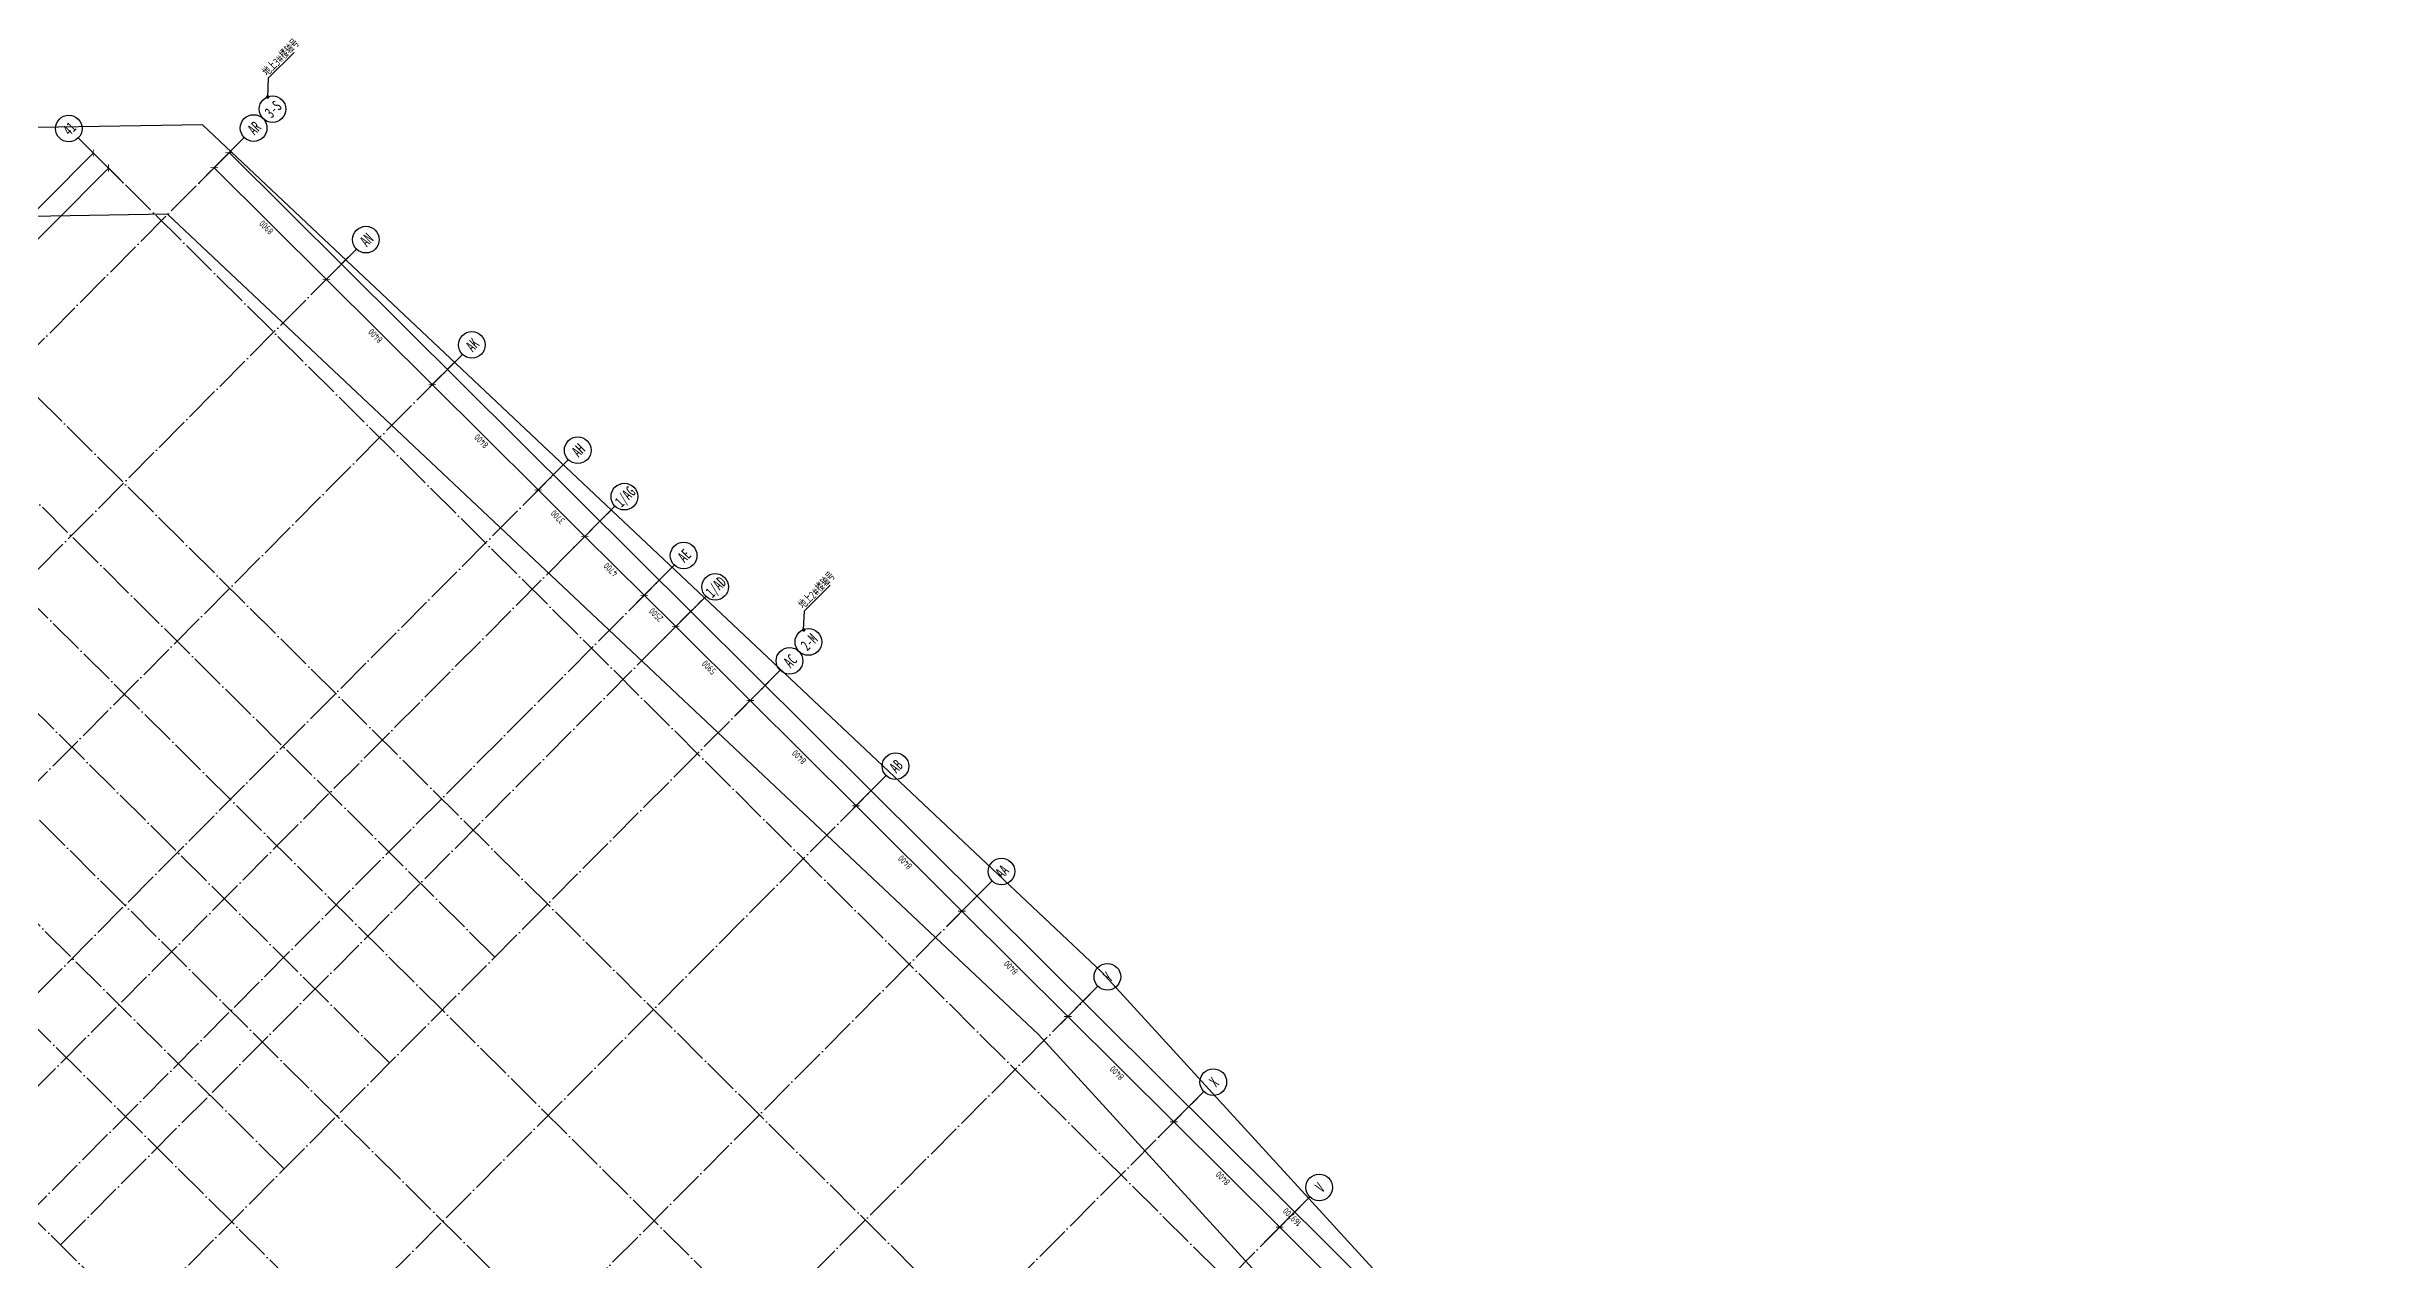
# Model space of a CAD drawing. Extents: x 517634312 to 520012312, y 3499191844 to 3500891844.
# Drawn here: x 518837176 to 518968283, y 3499982216 to 3500050431 of the extents above; entities that cross this region are included whole.
import ezdxf
from ezdxf.enums import TextEntityAlignment as Align

# ---------------------------------------------------------------- set-up
doc = ezdxf.new("R2010")
doc.units = 0
doc.header["$LTSCALE"] = 1000
doc.header["$MEASUREMENT"] = 0
doc.header["$PDMODE"] = 1
doc.linetypes.add('CENTER', pattern=[2, 1.25, -0.25, 0.25, -0.25])
doc.linetypes.add('DOTE', pattern=[2.42, 2, -0.2, 0.02, -0.2])
doc.layers.get('0').update_dxf_attribs({"linetype": 'CONTINUOUS'})
doc.layers.get('DEFPOINTS').update_dxf_attribs({"color": 8, "linetype": 'CONTINUOUS'})
for name, color, linetype in [('AD-AXIS-CRCL', 3, 'CONTINUOUS'), ('AD-AXIS-DIMS', 3, 'CONTINUOUS'), ('AD-AXIS-NUMB', 255, 'CONTINUOUS'), ('AD-INDX', 43, 'CONTINUOUS'), ('XD-AXIS-AXIS', 1, 'CENTER')]:
    doc.layers.add(name, color=color, linetype=linetype)
doc.styles.add('TH-STYLE1', font='', dxfattribs={"width": 0.7})
doc.styles.add('TH-STYLE3', font='tssdeng', dxfattribs={"width": 0.7, "bigfont": 'tssdchn'})
doc.styles.get('TH-STYLE1').set_extended_font_data('STFangsong')
doc.dimstyles.new('TH-DIM100-FINAL', dxfattribs={"dimscale": 100, "dimtxt": 3, "dimasz": 2, "dimexe": 1, "dimexo": 1, "dimgap": 1, "dimtad": 1, "dimdec": 0, "dimdsep": 46, "dimtxsty": 'TH-STYLE3', "dimblk1": 'ARCHTICK', "dimblk2": 'ARCHTICK', "dimsah": 1, "dimcen": -1, "dimdle": 1, "dimclrd": 256, "dimclre": 256, "dimclrt": 256, "dimadec": 0, "dimazin": 0, "dimtfac": 1, "dimtdec": 0, "dimtix": 1, "dimtmove": 2, "dimatfit": 0, "dimldrblk": 'DOT', "dimfxl": 0, "dimtolj": 1, "dimtzin": 0, "dimlwd": -1, "dimlwe": -1, "dimarcsym": 0})
doc.dimstyles.new('TH-DIM150', dxfattribs={"dimscale": 150, "dimtxt": 2.5, "dimasz": 2, "dimexe": 1, "dimexo": 1, "dimgap": 0.8, "dimtad": 1, "dimdec": 0, "dimdsep": 46, "dimtxsty": 'TH-STYLE3', "dimblk1": 'ARCHTICK', "dimblk2": 'ARCHTICK', "dimsah": 1, "dimcen": -1, "dimclrd": 256, "dimclre": 256, "dimclrt": 256, "dimazin": 0, "dimtfac": 1, "dimtdec": 0, "dimtix": 1, "dimtmove": 2, "dimatfit": 0, "dimldrblk": 'ARCHTICK', "dimfxl": 0, "dimtolj": 1, "dimtzin": 0, "dimlwd": -1, "dimlwe": -1, "dimarcsym": 0})

# ---------------------------------------------------------------- blocks, each defined once
blk = doc.blocks.new('sggfdagfdagdaf')
at = {"layer": 'XD-AXIS-AXIS', "linetype": 'DOTE'}
for p, q in [((-1310852, -534624), (-1310852, -352224)), ((-1303152, -534624), (-1303152, -352224)), ((-1298952, -401324), (-1298952, -352224)), ((-1294752, -534624), (-1294752, -352224)), ((-1290552, -401324), (-1290552, -352224)), ((-1286352, -534624), (-1286352, -352224)), ((-1282152, -401324), (-1282152, -352224)), ((-1277952, -534624), (-1277952, -352224)), ((-1266002, -534624), (-1266002, -352224)), ((-1449152, -358824), (-1259402, -358824)), ((-1350152, -367724), (-1259402, -367724)), ((-1350152, -376124), (-1259402, -376124)), ((-1350152, -384524), (-1259402, -384524)), ((-1310852, -388224), (-1259402, -388224)), ((-1350152, -392924), (-1259402, -392924)), ((-1310852, -395424), (-1259402, -395424)), ((-1350152, -401324), (-1259402, -401324)), ((-1350152, -409724), (-1259402, -409724)), ((-1350152, -418124), (-1259402, -418124)), ((-1350152, -426524), (-1259402, -426524)), ((-1449152, -434924), (-1259402, -434924)), ((-1345652, -443324), (-1259402, -443324))]:
    blk.add_line(p, q, dxfattribs=at)
blk = doc.blocks.new('_ArchTick')
at = {"color": 0, "linetype": 'ByBlock', "const_width": 0.15}
blk.add_lwpolyline([(-0.5, -0.5), (0.5, 0.5)], dxfattribs=at)
blk = doc.blocks.new('*D562')
at = {"layer": 'AD-AXIS-DIMS', "transparency": 16777216}
for p, q in [((518906086, 3499983606), (518906615, 3499984137)), ((518912465, 3499978108), (518906509, 3499984031)), ((518912042, 3499977682), (518912571, 3499978214))]:
    blk.add_line(p, q, dxfattribs=at)
at = {"layer": 'DEFPOINTS', "color": 0, "transparency": 16777216}
for p in [(518905663, 3499983180), (518906509, 3499984031), (518911619, 3499977257)]:
    blk.add_point(p, dxfattribs=at)
at = {"layer": 'AD-AXIS-DIMS', "transparency": 16777216, "xscale": 300, "yscale": 300, "zscale": 300}
for p, rotation in [((518906509, 3499984031), 135.1572922593425), ((518912465, 3499978108), 315.1572922593425)]:
    blk.add_blockref('_ArchTick', p, dxfattribs=dict(at, rotation=rotation))
at = {"layer": 'AD-AXIS-DIMS', "transparency": 16777216, "insert": (518909270, 3499980851), "char_height": 375, "attachment_point": 5, "rotation": 135.15729, "style": 'TH-STYLE3'}
blk.add_mtext('\\A1;8400', dxfattribs=at)
blk = doc.blocks.new('*D563')
at = {"layer": 'AD-AXIS-DIMS', "transparency": 16777216}
for p, q in [((518900130, 3499989529), (518900659, 3499990061)), ((518906509, 3499984031), (518900553, 3499989954)), ((518906086, 3499983606), (518906615, 3499984137))]:
    blk.add_line(p, q, dxfattribs=at)
at = {"layer": 'DEFPOINTS', "color": 0, "transparency": 16777216}
for p in [(518900553, 3499989954), (518899707, 3499989103), (518905663, 3499983180)]:
    blk.add_point(p, dxfattribs=at)
at = {"layer": 'AD-AXIS-DIMS', "transparency": 16777216, "xscale": 300, "yscale": 300, "zscale": 300}
for p, rotation in [((518900553, 3499989954), 135.1572922593425), ((518906509, 3499984031), 315.1572922593425)]:
    blk.add_blockref('_ArchTick', p, dxfattribs=dict(at, rotation=rotation))
at = {"layer": 'AD-AXIS-DIMS', "transparency": 16777216, "insert": (518903314, 3499986775), "char_height": 375, "attachment_point": 5, "rotation": 135.15729, "style": 'TH-STYLE3'}
blk.add_mtext('\\A1;8400', dxfattribs=at)
blk = doc.blocks.new('*D564')
at = {"layer": 'AD-AXIS-DIMS', "transparency": 16777216}
for p, q in [((518894174, 3499995452), (518894703, 3499995984)), ((518900553, 3499989954), (518894597, 3499995878)), ((518900130, 3499989529), (518900659, 3499990061))]:
    blk.add_line(p, q, dxfattribs=at)
at = {"layer": 'DEFPOINTS', "color": 0, "transparency": 16777216}
for p in [(518894597, 3499995878), (518893751, 3499995027), (518899707, 3499989103)]:
    blk.add_point(p, dxfattribs=at)
at = {"layer": 'AD-AXIS-DIMS', "transparency": 16777216, "xscale": 300, "yscale": 300, "zscale": 300}
for p, rotation in [((518894597, 3499995878), 135.1572922593425), ((518900553, 3499989954), 315.1572922593425)]:
    blk.add_blockref('_ArchTick', p, dxfattribs=dict(at, rotation=rotation))
at = {"layer": 'AD-AXIS-DIMS', "transparency": 16777216, "insert": (518897358, 3499992698), "char_height": 375, "attachment_point": 5, "rotation": 135.15729, "style": 'TH-STYLE3'}
blk.add_mtext('\\A1;8400', dxfattribs=at)
blk = doc.blocks.new('*D565')
at = {"layer": 'AD-AXIS-DIMS', "transparency": 16777216}
for p, q in [((518888218, 3500001376), (518888747, 3500001907)), ((518894597, 3499995878), (518888641, 3500001801)), ((518894174, 3499995452), (518894703, 3499995984))]:
    blk.add_line(p, q, dxfattribs=at)
at = {"layer": 'DEFPOINTS', "color": 0, "transparency": 16777216}
for p in [(518888641, 3500001801), (518887795, 3500000950), (518893751, 3499995027)]:
    blk.add_point(p, dxfattribs=at)
at = {"layer": 'AD-AXIS-DIMS', "transparency": 16777216, "xscale": 300, "yscale": 300, "zscale": 300}
for p, rotation in [((518888641, 3500001801), 135.1572922593425), ((518894597, 3499995878), 315.1572922593425)]:
    blk.add_blockref('_ArchTick', p, dxfattribs=dict(at, rotation=rotation))
at = {"layer": 'AD-AXIS-DIMS', "transparency": 16777216, "insert": (518891402, 3499998621), "char_height": 375, "attachment_point": 5, "rotation": 135.15729, "style": 'TH-STYLE3'}
blk.add_mtext('\\A1;8400', dxfattribs=at)
blk = doc.blocks.new('*D566')
at = {"layer": 'AD-AXIS-DIMS', "transparency": 16777216}
for p, q in [((518882262, 3500007299), (518882791, 3500007831)), ((518888641, 3500001801), (518882685, 3500007724)), ((518888218, 3500001376), (518888747, 3500001907))]:
    blk.add_line(p, q, dxfattribs=at)
at = {"layer": 'DEFPOINTS', "color": 0, "transparency": 16777216}
for p in [(518882685, 3500007724), (518881839, 3500006874), (518887795, 3500000950)]:
    blk.add_point(p, dxfattribs=at)
at = {"layer": 'AD-AXIS-DIMS', "transparency": 16777216, "xscale": 300, "yscale": 300, "zscale": 300}
for p, rotation in [((518882685, 3500007724), 135.1572922593425), ((518888641, 3500001801), 315.1572922593425)]:
    blk.add_blockref('_ArchTick', p, dxfattribs=dict(at, rotation=rotation))
at = {"layer": 'AD-AXIS-DIMS', "transparency": 16777216, "insert": (518885446, 3500004545), "char_height": 375, "attachment_point": 5, "rotation": 135.15729, "style": 'TH-STYLE3'}
blk.add_mtext('\\A1;8400', dxfattribs=at)
blk = doc.blocks.new('*D567')
at = {"layer": 'AD-AXIS-DIMS', "transparency": 16777216}
for p, q in [((518876306, 3500013222), (518876835, 3500013754)), ((518882685, 3500007724), (518876729, 3500013648)), ((518882262, 3500007299), (518882791, 3500007831))]:
    blk.add_line(p, q, dxfattribs=at)
at = {"layer": 'DEFPOINTS', "color": 0, "transparency": 16777216}
for p in [(518876729, 3500013648), (518875883, 3500012797), (518881839, 3500006874)]:
    blk.add_point(p, dxfattribs=at)
at = {"layer": 'AD-AXIS-DIMS', "transparency": 16777216, "xscale": 300, "yscale": 300, "zscale": 300}
for p, rotation in [((518876729, 3500013648), 135.1572922593425), ((518882685, 3500007724), 315.1572922593425)]:
    blk.add_blockref('_ArchTick', p, dxfattribs=dict(at, rotation=rotation))
at = {"layer": 'AD-AXIS-DIMS', "transparency": 16777216, "insert": (518879490, 3500010468), "char_height": 375, "attachment_point": 5, "rotation": 135.15729, "style": 'TH-STYLE3'}
blk.add_mtext('\\A1;8400', dxfattribs=at)
blk = doc.blocks.new('*D568')
at = {"layer": 'AD-AXIS-DIMS', "transparency": 16777216}
for p, q in [((518870350, 3500019146), (518870879, 3500019677)), ((518872546, 3500017808), (518870773, 3500019571)), ((518872123, 3500017383), (518872651, 3500017915))]:
    blk.add_line(p, q, dxfattribs=at)
at = {"layer": 'DEFPOINTS', "color": 0, "transparency": 16777216}
for p in [(518870773, 3500019571), (518869927, 3500018720), (518871699, 3500016957)]:
    blk.add_point(p, dxfattribs=at)
at = {"layer": 'AD-AXIS-DIMS', "transparency": 16777216, "xscale": 300, "yscale": 300, "zscale": 300}
for p, rotation in [((518870773, 3500019571), 135.1572922593425), ((518872546, 3500017808), 315.1572922593425)]:
    blk.add_blockref('_ArchTick', p, dxfattribs=dict(at, rotation=rotation))
at = {"layer": 'AD-AXIS-DIMS', "transparency": 16777216, "insert": (518871443, 3500018472), "char_height": 375, "attachment_point": 5, "rotation": 135.15729, "style": 'TH-STYLE3'}
blk.add_mtext('\\A1;2500', dxfattribs=at)
blk = doc.blocks.new('*D569')
at = {"layer": 'AD-AXIS-DIMS', "transparency": 16777216}
for p, q in [((518864394, 3500025069), (518864923, 3500025601)), ((518867441, 3500022885), (518864817, 3500025495)), ((518867017, 3500022460), (518867546, 3500022992))]:
    blk.add_line(p, q, dxfattribs=at)
at = {"layer": 'DEFPOINTS', "color": 0, "transparency": 16777216}
for p in [(518864817, 3500025495), (518863971, 3500024644), (518866594, 3500022035)]:
    blk.add_point(p, dxfattribs=at)
at = {"layer": 'AD-AXIS-DIMS', "transparency": 16777216, "xscale": 300, "yscale": 300, "zscale": 300}
for p, rotation in [((518864817, 3500025495), 135.1572922593425), ((518867441, 3500022885), 315.1572922593425)]:
    blk.add_blockref('_ArchTick', p, dxfattribs=dict(at, rotation=rotation))
at = {"layer": 'AD-AXIS-DIMS', "transparency": 16777216, "insert": (518865912, 3500023972), "char_height": 375, "attachment_point": 5, "rotation": 135.15729, "style": 'TH-STYLE3'}
blk.add_mtext('\\A1;3700', dxfattribs=at)
blk = doc.blocks.new('*D570')
at = {"layer": 'AD-AXIS-DIMS', "transparency": 16777216}
for p, q in [((518858438, 3500030992), (518858967, 3500031524)), ((518864817, 3500025495), (518858861, 3500031418)), ((518864394, 3500025069), (518864923, 3500025601))]:
    blk.add_line(p, q, dxfattribs=at)
at = {"layer": 'DEFPOINTS', "color": 0, "transparency": 16777216}
for p in [(518858861, 3500031418), (518858015, 3500030567), (518863971, 3500024644)]:
    blk.add_point(p, dxfattribs=at)
at = {"layer": 'AD-AXIS-DIMS', "transparency": 16777216, "xscale": 300, "yscale": 300, "zscale": 300}
for p, rotation in [((518858861, 3500031418), 135.1572922593425), ((518864817, 3500025495), 315.1572922593425)]:
    blk.add_blockref('_ArchTick', p, dxfattribs=dict(at, rotation=rotation))
at = {"layer": 'AD-AXIS-DIMS', "transparency": 16777216, "insert": (518861622, 3500028238), "char_height": 375, "attachment_point": 5, "rotation": 135.15729, "style": 'TH-STYLE3'}
blk.add_mtext('\\A1;8400', dxfattribs=at)
blk = doc.blocks.new('*D571')
at = {"layer": 'AD-AXIS-DIMS', "transparency": 16777216}
for p, q in [((518852482, 3500036916), (518853011, 3500037448)), ((518858861, 3500031418), (518852905, 3500037341)), ((518858438, 3500030992), (518858967, 3500031524))]:
    blk.add_line(p, q, dxfattribs=at)
at = {"layer": 'DEFPOINTS', "color": 0, "transparency": 16777216}
for p in [(518852905, 3500037341), (518852059, 3500036490), (518858015, 3500030567)]:
    blk.add_point(p, dxfattribs=at)
at = {"layer": 'AD-AXIS-DIMS', "transparency": 16777216, "xscale": 300, "yscale": 300, "zscale": 300}
for p, rotation in [((518852905, 3500037341), 135.1572922593425), ((518858861, 3500031418), 315.1572922593425)]:
    blk.add_blockref('_ArchTick', p, dxfattribs=dict(at, rotation=rotation))
at = {"layer": 'AD-AXIS-DIMS', "transparency": 16777216, "insert": (518855666, 3500034162), "char_height": 375, "attachment_point": 5, "rotation": 135.15729, "style": 'TH-STYLE3'}
blk.add_mtext('\\A1;8400', dxfattribs=at)
blk = doc.blocks.new('*D572')
at = {"layer": 'AD-AXIS-DIMS', "transparency": 16777216}
for p, q in [((518846172, 3500043192), (518846700, 3500043724)), ((518852905, 3500037341), (518846595, 3500043617)), ((518852482, 3500036916), (518853011, 3500037448))]:
    blk.add_line(p, q, dxfattribs=at)
at = {"layer": 'DEFPOINTS', "color": 0, "transparency": 16777216}
for p in [(518846595, 3500043617), (518845748, 3500042766), (518852059, 3500036490)]:
    blk.add_point(p, dxfattribs=at)
at = {"layer": 'AD-AXIS-DIMS', "transparency": 16777216, "xscale": 300, "yscale": 300, "zscale": 300}
for p, rotation in [((518846595, 3500043617), 135.1572922593425), ((518852905, 3500037341), 315.1572922593425)]:
    blk.add_blockref('_ArchTick', p, dxfattribs=dict(at, rotation=rotation))
at = {"layer": 'AD-AXIS-DIMS', "transparency": 16777216, "insert": (518849533, 3500040261), "char_height": 375, "attachment_point": 5, "rotation": 135.15729, "style": 'TH-STYLE3'}
blk.add_mtext('\\A1;8900', dxfattribs=at)
blk = doc.blocks.new('*D573')
at = {"layer": 'AD-AXIS-DIMS', "transparency": 16777216}
for p, q in [((518847018, 3500044043), (518847547, 3500044574)), ((518967411, 3499925154), (518847441, 3500044468)), ((518966988, 3499924729), (518967517, 3499925261))]:
    blk.add_line(p, q, dxfattribs=at)
at = {"layer": 'DEFPOINTS', "color": 0, "transparency": 16777216}
for p in [(518847441, 3500044468), (518846595, 3500043617), (518966565, 3499924304)]:
    blk.add_point(p, dxfattribs=at)
at = {"layer": 'AD-AXIS-DIMS', "transparency": 16777216, "xscale": 300, "yscale": 300, "zscale": 300}
for p, rotation in [((518847441, 3500044468), 135.1572922593425), ((518967411, 3499925154), 315.1572922593425)]:
    blk.add_blockref('_ArchTick', p, dxfattribs=dict(at, rotation=rotation))
at = {"layer": 'AD-AXIS-DIMS', "transparency": 16777216, "insert": (518907209, 3499984593), "char_height": 375, "attachment_point": 5, "rotation": 135.15729, "style": 'TH-STYLE3'}
blk.add_mtext('\\A1;169200', dxfattribs=at)
blk = doc.blocks.new('_A-axiso')
blk.add_circle((0, 0), 0.5)
at = {"layer": 'AD-AXIS-NUMB', "style": 'TH-STYLE1', "width": 0.7}
blk.add_attdef('A', text='', height=0.56, dxfattribs=at).set_placement((-0.25, -0.28), (0.25, -0.28), align=Align.FIT)
blk = doc.blocks.new('*D614')
at = {"layer": 'AD-AXIS-DIMS', "transparency": 16777216}
for p, q in [((518840655, 3500043601), (518832228, 3500035128)), ((518841080, 3500043178), (518840549, 3500043707)), ((518832654, 3500034705), (518832122, 3500035234))]:
    blk.add_line(p, q, dxfattribs=at)
at = {"layer": 'DEFPOINTS', "color": 0, "transparency": 16777216}
for p in [(518841506, 3500042755), (518832228, 3500035128), (518833079, 3500034282)]:
    blk.add_point(p, dxfattribs=at)
at = {"layer": 'AD-AXIS-DIMS', "transparency": 16777216, "xscale": 300, "yscale": 300, "zscale": 300}
for p, rotation in [((518840655, 3500043601), 45.15729225934245), ((518832228, 3500035128), 225.1572922593424)]:
    blk.add_blockref('_ArchTick', p, dxfattribs=dict(at, rotation=rotation))
at = {"layer": 'AD-AXIS-DIMS', "transparency": 16777216, "insert": (518836224, 3500039581), "char_height": 375, "attachment_point": 5, "rotation": 45.15729, "style": 'TH-STYLE3'}
blk.add_mtext('\\A1;11950', dxfattribs=at)
blk = doc.blocks.new('*D635')
at = {"layer": 'AD-AXIS-DIMS', "transparency": 16777216}
for p, q in [((518839804, 3500044447), (518715308, 3499919265)), ((518840230, 3500044024), (518839698, 3500044553)), ((518715733, 3499918842), (518715201, 3499919371))]:
    blk.add_line(p, q, dxfattribs=at)
at = {"layer": 'DEFPOINTS', "color": 0, "transparency": 16777216}
for p in [(518840655, 3500043601), (518715308, 3499919265), (518716158, 3499918419)]:
    blk.add_point(p, dxfattribs=at)
at = {"layer": 'AD-AXIS-DIMS', "transparency": 16777216, "xscale": 300, "yscale": 300, "zscale": 300}
for p, rotation in [((518839804, 3500044447), 45.15729225934245), ((518715308, 3499919265), 225.1572922593424)]:
    blk.add_blockref('_ArchTick', p, dxfattribs=dict(at, rotation=rotation))
at = {"layer": 'AD-AXIS-DIMS', "transparency": 16777216, "insert": (518777338, 3499982073), "char_height": 375, "attachment_point": 5, "rotation": 45.15729, "style": 'TH-STYLE3'}
blk.add_mtext('\\A1;176550', dxfattribs=at)
blk = doc.blocks.new('XINDEHAHAHDDAADD')
at = {"layer": 'DEFPOINTS'}
blk.add_lwpolyline([(-140.02, 6.29), (-130.02, -3.5), (-91.96, -3.5), (-51.85, 0), (38.77, 0), (48.77, 10.27), (47.23, 67.2), (49.15, 107.26), (47.27, 176.73), (37.28, 186.46), (-143.72, 186.46)], close=True, dxfattribs=at)
at = {"layer": 'DEFPOINTS', "color": 5}
blk.add_lwpolyline([(-135.06, 8.44), (-127.98, 1.5), (-92.18, 1.5), (-52.06, 5), (36.66, 5), (43.72, 12.25), (42.23, 67.25), (44.15, 107.32), (42.33, 174.57), (35.24, 181.46), (-138.62, 181.46)], close=True, dxfattribs=at)
blk = doc.blocks.new('_DOT')
at = {"color": 0, "linetype": 'ByBlock', "const_width": 0.5}
blk.add_lwpolyline([(-0.25, 0, 1), (0.25, 0, 1)], format="xyb", close=True, dxfattribs=at)
blk = doc.blocks.new('*D659')
at = {"layer": 'AD-AXIS-DIMS', "transparency": 16777216}
for p, q in [((518867017, 3500022460), (518867546, 3500022992)), ((518870773, 3500019571), (518867441, 3500022885)), ((518870350, 3500019146), (518870879, 3500019677))]:
    blk.add_line(p, q, dxfattribs=at)
at = {"layer": 'DEFPOINTS', "color": 0, "transparency": 16777216}
for p in [(518867441, 3500022885), (518866594, 3500022035), (518869927, 3500018720)]:
    blk.add_point(p, dxfattribs=at)
at = {"layer": 'AD-AXIS-DIMS', "transparency": 16777216, "xscale": 300, "yscale": 300, "zscale": 300}
for p, rotation in [((518867441, 3500022885), 135.1572922593425), ((518870773, 3500019571), 315.1572922593425)]:
    blk.add_blockref('_ArchTick', p, dxfattribs=dict(at, rotation=rotation))
at = {"layer": 'AD-AXIS-DIMS', "transparency": 16777216, "insert": (518868890, 3500021010), "char_height": 375, "attachment_point": 5, "rotation": 135.15729, "style": 'TH-STYLE3'}
blk.add_mtext('\\A1;4700', dxfattribs=at)
blk = doc.blocks.new('*D660')
at = {"layer": 'AD-AXIS-DIMS', "transparency": 16777216}
for p, q in [((518872123, 3500017383), (518872651, 3500017915)), ((518876729, 3500013648), (518872546, 3500017808)), ((518876306, 3500013222), (518876835, 3500013754))]:
    blk.add_line(p, q, dxfattribs=at)
at = {"layer": 'DEFPOINTS', "color": 0, "transparency": 16777216}
for p in [(518871699, 3500016957), (518872546, 3500017808), (518875883, 3500012797)]:
    blk.add_point(p, dxfattribs=at)
at = {"layer": 'AD-AXIS-DIMS', "transparency": 16777216, "xscale": 300, "yscale": 300, "zscale": 300}
for p, rotation in [((518872546, 3500017808), 135.1572922593425), ((518876729, 3500013648), 315.1572922593425)]:
    blk.add_blockref('_ArchTick', p, dxfattribs=dict(at, rotation=rotation))
at = {"layer": 'AD-AXIS-DIMS', "transparency": 16777216, "insert": (518874421, 3500015510), "char_height": 375, "attachment_point": 5, "rotation": 135.15729, "style": 'TH-STYLE3'}
blk.add_mtext('\\A1;5900', dxfattribs=at)

msp = doc.modelspace()

# ---------------------------------------------------------------- linework, layer by layer
at = {"layer": 'AD-AXIS-CRCL'}
for points in [[(518838953.2, 3500045293.3), (518841505.8, 3500042754.7)], [(518845748.4, 3500042766.3), (518848287, 3500045318.9)], [(518852058.9, 3500036490.4), (518854597.5, 3500039043)], [(518858014.9, 3500030567), (518860553.5, 3500033119.6)], [(518863970.9, 3500024643.7), (518866509.5, 3500027196.2)], [(518866594.4, 3500022034.6), (518869133, 3500024587.1)], [(518869926.9, 3500018720.3), (518872465.5, 3500021272.8)], [(518871699.5, 3500016957.4), (518874238.1, 3500019509.9)], [(518875882.9, 3500012796.9), (518878421.4, 3500015349.5)], [(518881838.8, 3500006873.5), (518884377.4, 3500009426.1)], [(518887794.8, 3500000950.2), (518890333.4, 3500003502.7)], [(518893750.8, 3499995026.8), (518896289.4, 3499997579.4)], [(518899706.8, 3499989103.4), (518902245.4, 3499991656)], [(518905662.8, 3499983180.1), (518908201.4, 3499985732.6)]]:
    msp.add_lwpolyline(points, dxfattribs=at)

# ---------------------------------------------------------------- block references
at = {"color": 2, "rotation": 45.15729226668541}
msp.add_blockref('sggfdagfdagdaf', (519481947.8, 3501191321.3), dxfattribs=at)
at = {"layer": 'AD-AXIS-CRCL'}
ref = msp.add_blockref('_A-axiso', (518849873.6, 3500046914.3), dxfattribs=dict(at, xscale=1500, yscale=1500, rotation=45.15729225934248))
ref.add_attrib('A', '3-S', dxfattribs={"layer": 'AD-AXIS-NUMB', "height": 625, "rotation": 45.157295, "style": 'TH-STYLE1', "width": 0.7}).set_placement((518850264.8, 3500046558.4), align=Align.BOTTOM_CENTER)
ref = msp.add_blockref('_A-axiso', (518838421.5, 3500045822.2), dxfattribs=dict(at, xscale=1500, yscale=1500, rotation=45.15729225934248))
ref.add_attrib('A', '41', dxfattribs={"layer": 'AD-AXIS-NUMB', "height": 625, "rotation": 45.157295, "style": 'TH-STYLE1', "width": 0.7}).set_placement((518838812.6, 3500045466.3), align=Align.BOTTOM_CENTER)
ref = msp.add_blockref('_A-axiso', (518848815.9, 3500045850.7), dxfattribs=dict(at, xscale=1500, yscale=1500, rotation=45.15729225934248))
ref.add_attrib('A', 'AR', dxfattribs={"layer": 'AD-AXIS-NUMB', "height": 625, "rotation": 45.157295, "style": 'TH-STYLE1', "width": 0.7}).set_placement((518849207.1, 3500045494.8), align=Align.BOTTOM_CENTER)
ref = msp.add_blockref('_A-axiso', (518855126.4, 3500039574.7), dxfattribs=dict(at, xscale=1500, yscale=1500, rotation=45.15729225934248))
ref.add_attrib('A', 'AN', dxfattribs={"layer": 'AD-AXIS-NUMB', "height": 625, "rotation": 45.157295, "style": 'TH-STYLE1', "width": 0.7}).set_placement((518855517.6, 3500039218.9), align=Align.BOTTOM_CENTER)
ref = msp.add_blockref('_A-axiso', (518861082.4, 3500033651.4), dxfattribs=dict(at, xscale=1500, yscale=1500, rotation=45.15729225934248))
ref.add_attrib('A', 'AK', dxfattribs={"layer": 'AD-AXIS-NUMB', "height": 625, "rotation": 45.157295, "style": 'TH-STYLE1', "width": 0.7}).set_placement((518861473.5, 3500033295.5), align=Align.BOTTOM_CENTER)
ref = msp.add_blockref('_A-axiso', (518867038.4, 3500027728), dxfattribs=dict(at, xscale=1500, yscale=1500, rotation=45.15729225934248))
ref.add_attrib('A', 'AH', dxfattribs={"layer": 'AD-AXIS-NUMB', "height": 625, "rotation": 45.157295, "style": 'TH-STYLE1', "width": 0.7}).set_placement((518867429.5, 3500027372.2), align=Align.BOTTOM_CENTER)
ref = msp.add_blockref('_A-axiso', (518869661.8, 3500025118.9), dxfattribs=dict(at, xscale=1500, yscale=1500, rotation=45.15729225934248))
ref.add_attrib('A', '1/AG', dxfattribs={"layer": 'AD-AXIS-NUMB', "height": 625, "rotation": 45.157295, "style": 'TH-STYLE1', "width": 0.7}).set_placement((518870053, 3500024763.1), align=Align.BOTTOM_CENTER)
ref = msp.add_blockref('_A-axiso', (518872994.3, 3500021804.6), dxfattribs=dict(at, xscale=1500, yscale=1500, rotation=45.15729225934248))
ref.add_attrib('A', 'AE', dxfattribs={"layer": 'AD-AXIS-NUMB', "height": 625, "rotation": 45.157295, "style": 'TH-STYLE1', "width": 0.7}).set_placement((518873385.5, 3500021448.8), align=Align.BOTTOM_CENTER)
ref = msp.add_blockref('_A-axiso', (518874767, 3500020041.7), dxfattribs=dict(at, xscale=1500, yscale=1500, rotation=45.15729225934248))
ref.add_attrib('A', '1/AD', dxfattribs={"layer": 'AD-AXIS-NUMB', "height": 625, "rotation": 45.157295, "style": 'TH-STYLE1', "width": 0.7}).set_placement((518875158.1, 3500019685.9), align=Align.BOTTOM_CENTER)
ref = msp.add_blockref('_A-axiso', (518878950.3, 3500015881.3), dxfattribs=dict(at, xscale=1500, yscale=1500, rotation=45.15729225934248))
ref.add_attrib('A', 'AC', dxfattribs={"layer": 'AD-AXIS-NUMB', "height": 625, "rotation": 45.157295, "style": 'TH-STYLE1', "width": 0.7}).set_placement((518879341.5, 3500015525.4), align=Align.BOTTOM_CENTER)
ref = msp.add_blockref('_A-axiso', (518880008.1, 3500016944.8), dxfattribs=dict(at, xscale=1500, yscale=1500, rotation=45.15729225934248))
ref.add_attrib('A', '2-M', dxfattribs={"layer": 'AD-AXIS-NUMB', "height": 625, "rotation": 45.157295, "style": 'TH-STYLE1', "width": 0.7}).set_placement((518880399.2, 3500016589), align=Align.BOTTOM_CENTER)
ref = msp.add_blockref('_A-axiso', (518884906.3, 3500009957.9), dxfattribs=dict(at, xscale=1500, yscale=1500, rotation=45.15729225934248))
ref.add_attrib('A', 'AB', dxfattribs={"layer": 'AD-AXIS-NUMB', "height": 625, "rotation": 45.157295, "style": 'TH-STYLE1', "width": 0.7}).set_placement((518885297.5, 3500009602.1), align=Align.BOTTOM_CENTER)
ref = msp.add_blockref('_A-axiso', (518890862.3, 3500004034.5), dxfattribs=dict(at, xscale=1500, yscale=1500, rotation=45.15729225934248))
ref.add_attrib('A', 'AA', dxfattribs={"layer": 'AD-AXIS-NUMB', "height": 625, "rotation": 45.157295, "style": 'TH-STYLE1', "width": 0.7}).set_placement((518891253.4, 3500003678.7), align=Align.BOTTOM_CENTER)
ref = msp.add_blockref('_A-axiso', (518896818.3, 3499998111.2), dxfattribs=dict(at, xscale=1500, yscale=1500, rotation=45.15729225934248))
ref.add_attrib('A', 'Y', dxfattribs={"layer": 'AD-AXIS-NUMB', "height": 625, "rotation": 45.157295, "style": 'TH-STYLE1', "width": 0.7}).set_placement((518897209.4, 3499997755.3), align=Align.BOTTOM_CENTER)
ref = msp.add_blockref('_A-axiso', (518902774.2, 3499992187.8), dxfattribs=dict(at, xscale=1500, yscale=1500, rotation=45.15729225934248))
ref.add_attrib('A', 'X', dxfattribs={"layer": 'AD-AXIS-NUMB', "height": 625, "rotation": 45.157295, "style": 'TH-STYLE1', "width": 0.7}).set_placement((518903165.4, 3499991831.9), align=Align.BOTTOM_CENTER)
ref = msp.add_blockref('_A-axiso', (518908730.2, 3499986264.4), dxfattribs=dict(at, xscale=1500, yscale=1500, rotation=45.15729225934248))
ref.add_attrib('A', 'V', dxfattribs={"layer": 'AD-AXIS-NUMB', "height": 625, "rotation": 45.157295, "style": 'TH-STYLE1', "width": 0.7}).set_placement((518909121.4, 3499985908.6), align=Align.BOTTOM_CENTER)
at = {"layer": 'DEFPOINTS', "xscale": 999.9999999999997, "yscale": 999.9999999999997, "zscale": 999.9999999999997, "rotation": 45.15729225934247}
msp.add_blockref('XINDEHAHAHDDAADD', (518937909.5, 3499887885.3), dxfattribs=at)

# ---------------------------------------------------------------- texts
at = {"layer": 'AD-INDX', "style": 'TH-STYLE3', "width": 0.7}
for s, p in [('地上3#楼轴号', (518849604.3, 3500048733.1, 0)), ('地上2#楼轴号', (518879739.1, 3500018763.3, 0))]:
    msp.add_text(s, height=450, rotation=45.157293, dxfattribs=at).set_placement(p)

# ---------------------------------------------------------------- dimensions: what is measured, and where the dimension line sits
at = {"layer": 'AD-AXIS-DIMS'}
for base, p1, p2, angle, picture, middle in [((518715307.6, 3499919265.1), (518840655, 3500043600.9), (518716158.4, 3499918418.9), 45.157292, '*D635', (518777337.8, 3499982072.9)), ((518847440.8, 3500044468.1), (518966565.1, 3499924303.6), (518846594.6, 3500043617.2), 135.157292, '*D573', (518907209.2, 3499984593.2)), ((518832228.3, 3500035127.8), (518841505.8, 3500042754.7), (518833079.1, 3500034281.6), 45.157292, '*D614', (518836223.6, 3500039581.2)), ((518846594.6, 3500043617.2), (518852058.9, 3500036490.4), (518845748.4, 3500042766.3), 135.157292, '*D572', (518849533, 3500040261.2)), ((518852905.1, 3500037341.2), (518858014.9, 3500030567), (518852058.9, 3500036490.4), 135.157292, '*D571', (518855666.3, 3500034161.5)), ((518858861.1, 3500031417.9), (518863970.9, 3500024643.7), (518858014.9, 3500030567), 135.157292, '*D570', (518861622.3, 3500028238.2)), ((518864817.1, 3500025494.5), (518866594.4, 3500022034.6), (518863970.9, 3500024643.7), 135.157292, '*D569', (518865912, 3500023971.9)), ((518867440.6, 3500022885.4), (518869926.9, 3500018720.3), (518866594.4, 3500022034.6), 135.157292, '*D659', (518868890, 3500021010.2)), ((518870773.1, 3500019571.1), (518871699.5, 3500016957.4), (518869926.9, 3500018720.3), 135.157292, '*D568', (518871442.5, 3500018471.7)), ((518872545.7, 3500017808.2), (518875882.9, 3500012796.9), (518871699.5, 3500016957.4), 135.157292, '*D660', (518874420.5, 3500015510)), ((518876729.1, 3500013647.8), (518881838.8, 3500006873.5), (518875882.9, 3500012796.9), 135.157292, '*D567', (518879490.2, 3500010468.1)), ((518882685, 3500007724.4), (518887794.8, 3500000950.2), (518881838.8, 3500006873.5), 135.157292, '*D566', (518885446.2, 3500004544.7)), ((518888641, 3500001801), (518893750.8, 3499995026.8), (518887794.8, 3500000950.2), 135.157292, '*D565', (518891402.2, 3499998621.3)), ((518894597, 3499995877.7), (518899706.8, 3499989103.4), (518893750.8, 3499995026.8), 135.157292, '*D564', (518897358.2, 3499992698)), ((518900553, 3499989954.3), (518905662.8, 3499983180.1), (518899706.8, 3499989103.4), 135.157292, '*D563', (518903314.1, 3499986774.6)), ((518906509, 3499984030.9), (518911618.7, 3499977256.7), (518905662.8, 3499983180.1), 135.157292, '*D562', (518909270.1, 3499980851.2))]:
    dim = msp.add_linear_dim(base=base, p1=p1, p2=p2, angle=angle, dimstyle='TH-DIM150', dxfattribs=at)
    dim.commit()
    dim.dimension.update_dxf_attribs({"geometry": picture, "text_midpoint": middle})

# ---------------------------------------------------------------- leaders
at = {"layer": 'AD-INDX'}
for points in [[(518849605.5, 3500047593.9), (518849657.2, 3500048665.8, 0), (518851088.9, 3500050105.4, 0)], [(518879740.2, 3500017624.1), (518879792, 3500018696, 0), (518881223.7, 3500020135.6, 0)]]:
    msp.add_leader(points, dimstyle='TH-DIM100-FINAL', dxfattribs=at)

doc.saveas('drawing.dxf')
